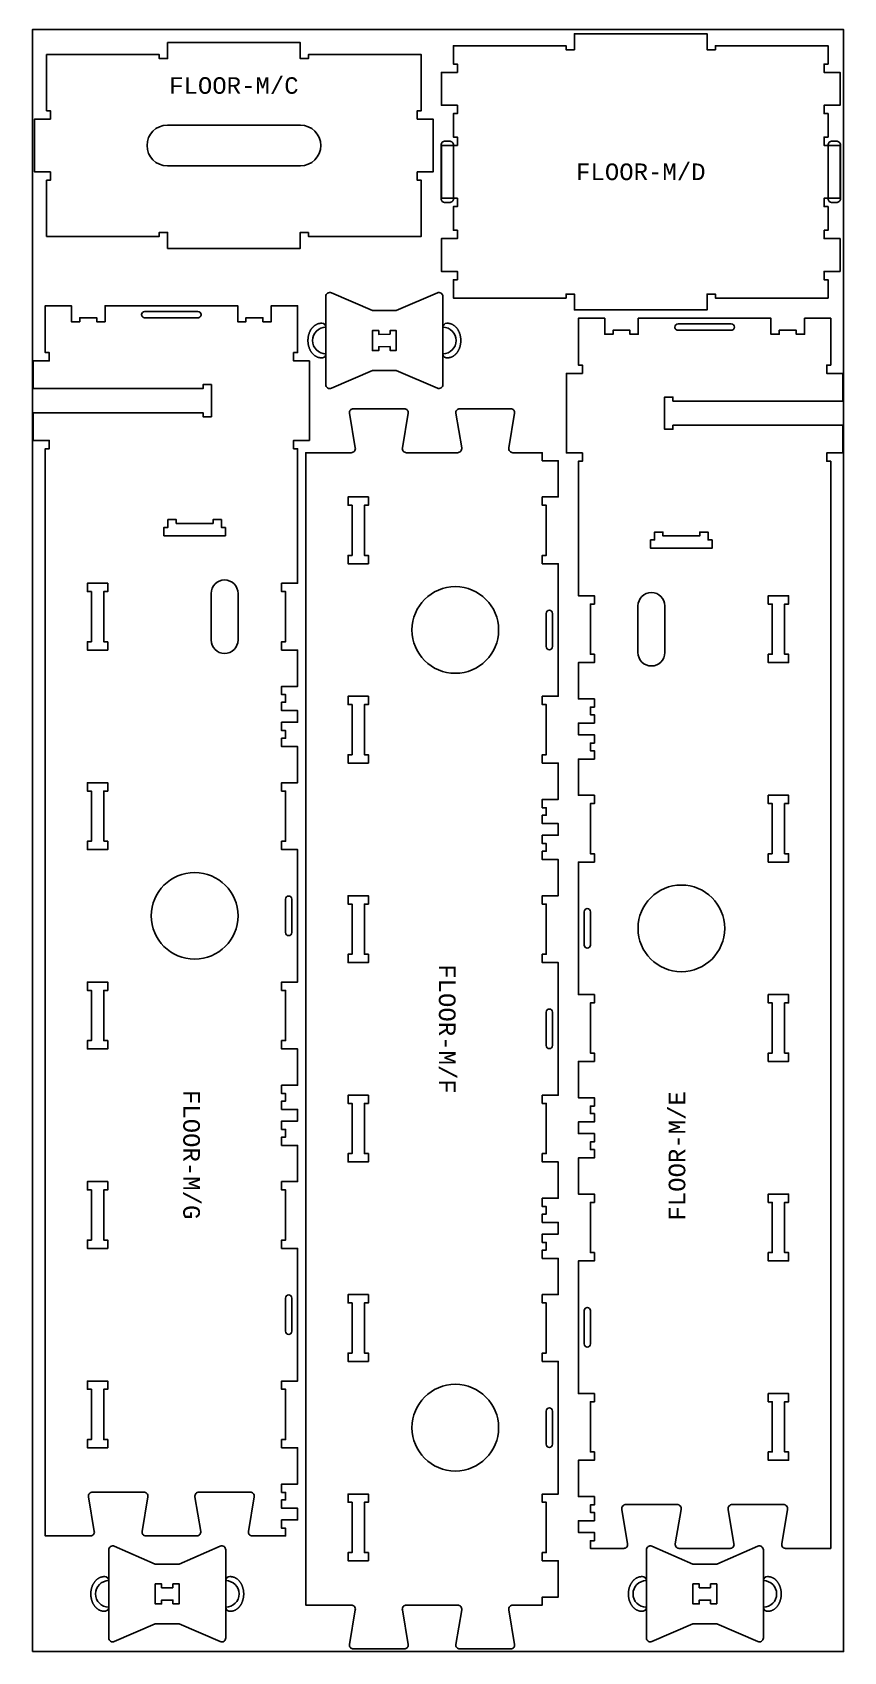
# Model space of a CAD drawing. Extents: x -30 to 12678, y 0 to 23683.
# Drawn here: x 3671 to 4891, y 1291 to 3727 of the extents above; entities that cross this region are included whole.
import ezdxf

# ---------------------------------------------------------------- set-up
doc = ezdxf.new("R2010")
doc.units = 0
for name, color, linetype in [('0_SHEET_SPRUCEPLY_2440X122', 1, 'CONTINUOUS'), ('1_ANYTOOL_1MMDEEP_LABELS_S', 2, 'CONTINUOUS'), ('3_ANYTOOL_CUTTHROUGH_INSID', 4, 'CONTINUOUS'), ('4_ANYTOOL_CUTTHROUGH_OUTSI', 5, 'CONTINUOUS'), ('5_ANYTOOL_HALF_MILL_9MM_IN', 3, 'CONTINUOUS')]:
    doc.layers.add(name, color=color, linetype=linetype)
doc.styles.add('MONOTXT_REGULAR', font='')
doc.styles.get('MONOTXT_REGULAR').set_extended_font_data('Monotxt')

msp = doc.modelspace()

# ---------------------------------------------------------------- linework, layer by layer
at = {"layer": '0_SHEET_SPRUCEPLY_2440X122'}
msp.add_lwpolyline([(3671.3, 1290.9), (4891.3, 1290.9), (4891.3, 3730.9), (3671.3, 3730.9)], close=True, dxfattribs=at)
at = {"layer": '3_ANYTOOL_CUTTHROUGH_INSID'}
for points in [[(3874.3, 3587.3), (4074.3, 3587.3, -1), (4074.3, 3526), (3874.3, 3526, -1)], [(3920.3, 3307, -0.414214), (3925, 3302.3), (3925, 3302.2), (3925, 3302.1), (3925, 3302), (3925, 3301.8), (3925, 3301.7), (3925, 3301.6), (3925, 3301.5), (3924.9, 3301.4), (3924.9, 3301.3), (3924.9, 3301.2), (3924.9, 3301.1), (3924.8, 3301), (3924.8, 3300.9), (3924.8, 3300.7), (3924.7, 3300.6), (3924.7, 3300.5), (3924.6, 3300.4), (3924.6, 3300.3), (3924.5, 3300.2), (3924.5, 3300.1), (3924.4, 3300), (3924.4, 3299.9), (3924.3, 3299.8), (3924.2, 3299.7), (3924.2, 3299.6), (3924.1, 3299.5), (3924, 3299.4), (3924, 3299.3), (3923.9, 3299.2), (3923.8, 3299.1), (3923.7, 3299), (3923.6, 3298.9), (3923.5, 3298.8), (3923.5, 3298.7), (3923.4, 3298.7), (3923.3, 3298.6), (3923.2, 3298.5), (3923.1, 3298.4), (3923, 3298.4), (3922.9, 3298.3), (3922.8, 3298.2), (3922.7, 3298.2), (3922.6, 3298.1), (3922.5, 3298), (3922.3, 3298), (3922.2, 3297.9), (3922.1, 3297.9), (3922, 3297.9), (3921.9, 3297.8), (3921.8, 3297.8), (3921.7, 3297.7), (3921.6, 3297.7), (3921.5, 3297.7), (3921.4, 3297.6), (3921.2, 3297.6), (3921.1, 3297.6), (3921, 3297.6), (3920.9, 3297.6), (3920.8, 3297.5), (3920.7, 3297.5), (3920.6, 3297.5), (3920.5, 3297.5), (3920.4, 3297.5), (3920.3, 3297.5), (3840.3, 3297.5), (3840.2, 3297.5), (3840.1, 3297.5), (3840, 3297.5), (3839.8, 3297.5), (3839.7, 3297.6), (3839.6, 3297.6), (3839.5, 3297.6), (3839.4, 3297.6), (3839.3, 3297.6), (3839.2, 3297.6), (3839.1, 3297.7), (3839, 3297.7), (3838.9, 3297.7), (3838.7, 3297.8), (3838.6, 3297.8), (3838.5, 3297.9), (3838.4, 3297.9), (3838.3, 3297.9), (3838.2, 3298), (3838.1, 3298.1), (3838, 3298.1), (3837.9, 3298.2), (3837.8, 3298.2), (3837.7, 3298.3), (3837.6, 3298.4), (3837.5, 3298.4), (3837.4, 3298.5), (3837.3, 3298.6), (3837.2, 3298.7), (3837.1, 3298.7), (3837, 3298.8), (3836.9, 3298.9), (3836.8, 3299), (3836.7, 3299.1), (3836.7, 3299.2), (3836.6, 3299.3), (3836.5, 3299.4), (3836.4, 3299.5), (3836.4, 3299.6), (3836.3, 3299.7), (3836.2, 3299.8), (3836.2, 3299.9), (3836.1, 3300), (3836.1, 3300.1), (3836, 3300.2), (3836, 3300.3), (3835.9, 3300.4), (3835.9, 3300.5), (3835.8, 3300.6), (3835.8, 3300.7), (3835.7, 3300.9), (3835.7, 3301), (3835.7, 3301.1), (3835.7, 3301.2), (3835.6, 3301.3), (3835.6, 3301.4), (3835.6, 3301.5), (3835.6, 3301.6), (3835.6, 3301.7), (3835.5, 3301.8), (3835.5, 3302), (3835.5, 3302.1), (3835.5, 3302.2), (3835.5, 3302.3, -0.414214), (3840.3, 3307)], [(4642.3, 3288.2, 0.414214), (4637.5, 3283.4), (4637.5, 3283.3), (4637.5, 3283.2), (4637.5, 3283.1), (4637.5, 3283), (4637.6, 3282.9), (4637.6, 3282.8), (4637.6, 3282.7), (4637.6, 3282.5), (4637.6, 3282.4), (4637.6, 3282.3), (4637.7, 3282.2), (4637.7, 3282.1), (4637.7, 3282), (4637.8, 3281.9), (4637.8, 3281.8), (4637.9, 3281.7), (4637.9, 3281.5), (4637.9, 3281.4), (4638, 3281.3), (4638.1, 3281.2), (4638.1, 3281.1), (4638.2, 3281), (4638.2, 3280.9), (4638.3, 3280.8), (4638.4, 3280.7), (4638.4, 3280.6), (4638.5, 3280.5), (4638.6, 3280.4), (4638.7, 3280.3), (4638.7, 3280.2), (4638.8, 3280.1), (4638.9, 3280), (4639, 3280), (4639.1, 3279.9), (4639.2, 3279.8), (4639.3, 3279.7), (4639.4, 3279.6), (4639.5, 3279.6), (4639.6, 3279.5), (4639.7, 3279.4), (4639.8, 3279.4), (4639.9, 3279.3), (4640, 3279.2), (4640.1, 3279.2), (4640.2, 3279.1), (4640.3, 3279.1), (4640.4, 3279), (4640.5, 3279), (4640.6, 3278.9), (4640.7, 3278.9), (4640.9, 3278.9), (4641, 3278.8), (4641.1, 3278.8), (4641.2, 3278.8), (4641.3, 3278.8), (4641.4, 3278.7), (4641.5, 3278.7), (4641.6, 3278.7), (4641.7, 3278.7), (4641.8, 3278.7), (4642, 3278.7), (4642.1, 3278.7), (4642.2, 3278.7), (4642.3, 3278.7), (4722.3, 3278.7), (4722.4, 3278.7), (4722.5, 3278.7), (4722.6, 3278.7), (4722.7, 3278.7), (4722.8, 3278.7), (4722.9, 3278.7), (4723, 3278.7), (4723.1, 3278.7), (4723.2, 3278.8), (4723.4, 3278.8), (4723.5, 3278.8), (4723.6, 3278.8), (4723.7, 3278.9), (4723.8, 3278.9), (4723.9, 3278.9), (4724, 3279), (4724.1, 3279), (4724.2, 3279.1), (4724.3, 3279.1), (4724.5, 3279.2), (4724.6, 3279.2), (4724.7, 3279.3), (4724.8, 3279.4), (4724.9, 3279.4), (4725, 3279.5), (4725.1, 3279.6), (4725.2, 3279.6), (4725.3, 3279.7), (4725.4, 3279.8), (4725.5, 3279.9), (4725.5, 3280), (4725.6, 3280), (4725.7, 3280.1), (4725.8, 3280.2), (4725.9, 3280.3), (4726, 3280.4), (4726, 3280.5), (4726.1, 3280.6), (4726.2, 3280.7), (4726.2, 3280.8), (4726.3, 3280.9), (4726.4, 3281), (4726.4, 3281.1), (4726.5, 3281.2), (4726.5, 3281.3), (4726.6, 3281.4), (4726.6, 3281.5), (4726.7, 3281.7), (4726.7, 3281.8), (4726.8, 3281.9), (4726.8, 3282), (4726.8, 3282.1), (4726.9, 3282.2), (4726.9, 3282.3), (4726.9, 3282.4), (4726.9, 3282.5), (4727, 3282.7), (4727, 3282.8), (4727, 3282.9), (4727, 3283), (4727, 3283.1), (4727, 3283.2), (4727, 3283.3), (4727, 3283.4, 0.414214), (4722.3, 3288.2)], [(3940, 2812.8), (3940, 2882.8, -1), (3980.5, 2882.8), (3980.5, 2812.8, -1)], [(4622.5, 2793.9), (4622.5, 2863.9, 1), (4582, 2863.9), (4582, 2793.9, 1)], [(4453.5, 2802.8), (4453.5, 2852.8, 1), (4444, 2852.8), (4444, 2802.8, 1)], [(4061.5, 2372.8), (4061.5, 2422.8, 1), (4052, 2422.8), (4052, 2372.8, 1)], [(4501, 2353.9), (4501, 2403.9, -1), (4510.5, 2403.9), (4510.5, 2353.9, -1)], [(4453.5, 2202.8), (4453.5, 2252.8, 1), (4444, 2252.8), (4444, 2202.8, 1)], [(4061.5, 1772.8), (4061.5, 1822.8, 1), (4052, 1822.8), (4052, 1772.8, 1)], [(4501, 1753.9), (4501, 1803.9, -1), (4510.5, 1803.9), (4510.5, 1753.9, -1)], [(4453.5, 1602.8), (4453.5, 1652.8, 1), (4444, 1652.8), (4444, 1602.8, 1)]]:
    msp.add_lwpolyline(points, format="xyb", close=True, dxfattribs=at)
for points in [[(4209.2, 3272.6), (4192.1, 3272.5), (4192.1, 3278.3), (4182.6, 3278.3), (4182.6, 3248.2), (4192.1, 3248.2), (4192.1, 3254), (4209.2, 3254.1), (4209.2, 3248.3), (4218.6, 3248.3), (4218.6, 3278.3), (4209.2, 3278.3)], [(4152, 3015.5), (4152, 2940), (4146, 2940), (4146, 2927.5), (4176.5, 2927.5), (4176.5, 2940), (4170.5, 2940), (4170.5, 3015.5), (4176.5, 3015.5), (4176.5, 3028), (4146, 3028), (4146, 3015.5)], [(3961.5, 2982), (3961.5, 2969.5), (3869, 2969.5), (3869, 2982), (3875, 2982), (3875, 2994), (3887.5, 2994), (3887.5, 2988), (3943, 2988), (3943, 2994), (3955.5, 2994), (3955.5, 2982)], [(4601, 2963.2), (4601, 2950.7), (4693.5, 2950.7), (4693.5, 2963.2), (4687.5, 2963.2), (4687.5, 2975.2), (4675, 2975.2), (4675, 2969.2), (4619.5, 2969.2), (4619.5, 2975.2), (4607, 2975.2), (4607, 2963.2)], [(3784.5, 2810), (3784.5, 2797.5), (3754, 2797.5), (3754, 2810), (3760, 2810), (3760, 2885.5), (3754, 2885.5), (3754, 2898), (3784.5, 2898), (3784.5, 2885.5), (3778.5, 2885.5), (3778.5, 2810)], [(4778, 2791.2), (4778, 2778.7), (4808.5, 2778.7), (4808.5, 2791.2), (4802.5, 2791.2), (4802.5, 2866.7), (4808.5, 2866.7), (4808.5, 2879.2), (4778, 2879.2), (4778, 2866.7), (4784, 2866.7), (4784, 2791.2)], [(4176.3, 2728), (4146, 2728), (4146, 2715.5), (4152, 2715.5), (4152, 2640), (4146, 2640), (4146, 2627.5), (4176.5, 2627.5), (4176.5, 2640), (4170.5, 2640), (4170.5, 2715.5), (4176.5, 2715.5), (4176.5, 2728)], [(3778.5, 2510), (3784.5, 2510), (3784.5, 2497.5), (3754, 2497.5), (3754, 2510), (3760, 2510), (3760, 2585.5), (3754, 2585.5), (3754, 2598), (3784.5, 2598), (3784.5, 2585.5), (3778.5, 2585.5)], [(4784, 2491.2), (4778, 2491.2), (4778, 2478.7), (4808.5, 2478.7), (4808.5, 2491.2), (4802.5, 2491.2), (4802.5, 2566.7), (4808.5, 2566.7), (4808.5, 2579.2), (4778, 2579.2), (4778, 2566.7), (4784, 2566.7)], [(4146.3, 2327.5), (4176.5, 2327.5), (4176.5, 2340), (4170.5, 2340), (4170.5, 2415.5), (4176.5, 2415.5), (4176.5, 2428), (4146, 2428), (4146, 2415.5), (4152, 2415.5), (4152, 2340), (4146, 2340), (4146, 2327.5)], [(3754.3, 2298), (3784.5, 2298), (3784.5, 2285.5), (3778.5, 2285.5), (3778.5, 2210), (3784.5, 2210), (3784.5, 2197.5), (3754, 2197.5), (3754, 2210), (3760, 2210), (3760, 2285.5), (3754, 2285.5), (3754, 2298)], [(4808.3, 2279.2), (4778, 2279.2), (4778, 2266.7), (4784, 2266.7), (4784, 2191.2), (4778, 2191.2), (4778, 2178.7), (4808.5, 2178.7), (4808.5, 2191.2), (4802.5, 2191.2), (4802.5, 2266.7), (4808.5, 2266.7), (4808.5, 2279.2)], [(4176.3, 2128), (4146, 2128), (4146, 2115.5), (4152, 2115.5), (4152, 2040), (4146, 2040), (4146, 2027.5), (4176.5, 2027.5), (4176.5, 2040), (4170.5, 2040), (4170.5, 2115.5), (4176.5, 2115.5), (4176.5, 2128)], [(3784.5, 1997.8), (3784.5, 1985.5), (3778.5, 1985.5), (3778.5, 1910), (3784.5, 1910), (3784.5, 1897.5), (3754, 1897.5), (3754, 1910), (3760, 1910), (3760, 1985.5), (3754, 1985.5), (3754, 1998), (3784.5, 1998)], [(4778, 1978.9), (4778, 1966.7), (4784, 1966.7), (4784, 1891.2), (4778, 1891.2), (4778, 1878.7), (4808.5, 1878.7), (4808.5, 1891.2), (4802.5, 1891.2), (4802.5, 1966.7), (4808.5, 1966.7), (4808.5, 1979.2), (4778, 1979.2)], [(4176.5, 1727.8), (4176.5, 1740), (4170.5, 1740), (4170.5, 1815.5), (4176.5, 1815.5), (4176.5, 1828), (4146, 1828), (4146, 1815.5), (4152, 1815.5), (4152, 1740), (4146, 1740), (4146, 1727.5), (4176.5, 1727.5)], [(3784.5, 1610), (3784.5, 1597.5), (3754, 1597.5), (3754, 1610), (3760, 1610), (3760, 1685.5), (3754, 1685.5), (3754, 1698), (3784.5, 1698), (3784.5, 1685.5), (3778.5, 1685.5), (3778.5, 1610)], [(4778, 1591.2), (4778, 1578.7), (4808.5, 1578.7), (4808.5, 1591.2), (4802.5, 1591.2), (4802.5, 1666.7), (4808.5, 1666.7), (4808.5, 1679.2), (4778, 1679.2), (4778, 1666.7), (4784, 1666.7), (4784, 1591.2)], [(4176.5, 1427.8), (4176.5, 1440), (4170.5, 1440), (4170.5, 1515.5), (4176.5, 1515.5), (4176.5, 1528), (4146, 1528), (4146, 1515.5), (4152, 1515.5), (4152, 1440), (4146, 1440), (4146, 1427.5), (4176.5, 1427.5)], [(3882.7, 1387), (3865.6, 1387), (3865.6, 1392.7), (3856.1, 1392.7), (3856.1, 1362.7), (3865.6, 1362.7), (3865.6, 1368.5), (3882.7, 1368.5), (3882.7, 1362.8), (3892.1, 1362.8), (3892.1, 1392.8), (3882.7, 1392.8)], [(4691.1, 1387), (4674.1, 1387), (4674.1, 1392.7), (4664.6, 1392.7), (4664.6, 1362.7), (4674.1, 1362.7), (4674.1, 1368.5), (4691.1, 1368.5), (4691.1, 1362.8), (4700.6, 1362.8), (4700.6, 1392.8), (4691.1, 1392.8)]]:
    msp.add_lwpolyline(points, close=True, dxfattribs=at)
for centre in [(4307.3, 2827.8), (4647.3, 2378.9), (4307.3, 1627.8)]:
    msp.add_circle(centre, 65.2, dxfattribs=at)
at = {"layer": '3_ANYTOOL_CUTTHROUGH_INSID', "extrusion": (0, 0, -1)}
msp.add_circle((-3915.3, 2397.8), 65.2, dxfattribs=at)
at = {"layer": '4_ANYTOOL_CUTTHROUGH_OUTSI'}
for points in [[(4086.5, 3425.9), (4086.5, 3419.9), (4256, 3419.9), (4256, 3504.4), (4250, 3504.4), (4250, 3516.9), (4274, 3516.9), (4274, 3596.4), (4250, 3596.4), (4250, 3608.9), (4256, 3608.9), (4256, 3693.4), (4086.5, 3693.4), (4086.5, 3687.4), (4074, 3687.4), (4074, 3711.4), (3874.5, 3711.4), (3874.5, 3687.4), (3862, 3687.4), (3862, 3693.4), (3692.5, 3693.4), (3692.5, 3608.9), (3698.5, 3608.9), (3698.5, 3596.4), (3674.5, 3596.4), (3674.5, 3516.9), (3698.5, 3516.9), (3698.5, 3504.4), (3692.5, 3504.4), (3692.5, 3419.9), (3862, 3419.9), (3862, 3425.9), (3874.5, 3425.9), (3874.5, 3401.9), (4074, 3401.9), (4074, 3425.9)], [(4862, 3429.2), (4868, 3429.2), (4868, 3464.7), (4862, 3464.7), (4862, 3477.2), (4886, 3477.2), (4886, 3556.7), (4862, 3556.7), (4862, 3569.2), (4868, 3569.2), (4868, 3604.7), (4862, 3604.7), (4862, 3617.2), (4886, 3617.2), (4886, 3666.7), (4862, 3666.7), (4862, 3679.2), (4868, 3679.2), (4868, 3706.7), (4698.5, 3706.7), (4698.5, 3700.7), (4686, 3700.7), (4686, 3724.7), (4486.5, 3724.7), (4486.5, 3700.7), (4474, 3700.7), (4474, 3706.7), (4304.5, 3706.7), (4304.5, 3679.2), (4310.5, 3679.2), (4310.5, 3666.7), (4286.5, 3666.7), (4286.5, 3617.2), (4310.5, 3617.2), (4310.5, 3604.7), (4304.5, 3604.7), (4304.5, 3569.2), (4310.5, 3569.2), (4310.5, 3556.7), (4286.5, 3556.7), (4286.5, 3477.2), (4310.5, 3477.2), (4310.5, 3464.7), (4304.5, 3464.7), (4304.5, 3429.2), (4310.5, 3429.2), (4310.5, 3416.7), (4286.5, 3416.7), (4286.5, 3367.2), (4310.5, 3367.2), (4310.5, 3354.7), (4304.5, 3354.7), (4304.5, 3327.2), (4474, 3327.2), (4474, 3333.2), (4486.5, 3333.2), (4486.5, 3309.2), (4686, 3309.2), (4686, 3333.2), (4698.5, 3333.2), (4698.5, 3327.2), (4868, 3327.2), (4868, 3354.7), (4862, 3354.7), (4862, 3367.2), (4886, 3367.2), (4886, 3416.7), (4862, 3416.7)]]:
    msp.add_lwpolyline(points, close=True, dxfattribs=at)
for points in [[(4001.9, 1465, -0.463455), (3996.2, 1471.7), (4004.9, 1523.7, 0.463455), (3998.7, 1531), (3921.9, 1531, 0.463455), (3915.7, 1523.7), (3924.4, 1471.7, -0.463455), (3918.7, 1465), (3841.9, 1465, -0.463455), (3836.2, 1471.7), (3844.9, 1523.7, 0.463455), (3838.7, 1531), (3761.9, 1531, 0.463455), (3755.7, 1523.7), (3764.4, 1471.7, -0.463455), (3758.7, 1465), (3690.5, 1465), (3690.5, 3100.5), (3696.5, 3100.5), (3696.5, 3113), (3672.5, 3113), (3672.5, 3154.5), (3928, 3154.5), (3928, 3148.5), (3940.5, 3148.5), (3940.5, 3197), (3928, 3197), (3928, 3191), (3672.5, 3191), (3672.5, 3232.5), (3696.5, 3232.5), (3696.5, 3245), (3690.5, 3245), (3690.5, 3315.5), (3730, 3315.5), (3730, 3291.5), (3742.5, 3291.5), (3742.5, 3297.5), (3768, 3297.5), (3768, 3291.5), (3780.5, 3291.5), (3780.5, 3315.5), (3980, 3315.5), (3980, 3291.5), (3992.5, 3291.5), (3992.5, 3297.5), (4018, 3297.5), (4018, 3291.5), (4030.5, 3291.5), (4030.5, 3315.5), (4070, 3315.5), (4070, 3245), (4064, 3245), (4064, 3232.5), (4088, 3232.5), (4088, 3113), (4064, 3113), (4064, 3100.5), (4070, 3100.5), (4070, 2898), (4046, 2898), (4046, 2885.5), (4052, 2885.5), (4052, 2810), (4046, 2810), (4046, 2797.5), (4070, 2797.5), (4070, 2743), (4046, 2743), (4046, 2730.5), (4052, 2730.5), (4052, 2719), (4046, 2719), (4046, 2706.5), (4070, 2706.5), (4070, 2689), (4046, 2689), (4046, 2676.5), (4052, 2676.5), (4052, 2665), (4046, 2665), (4046, 2652.5), (4070, 2652.5), (4070, 2598), (4046, 2598), (4046, 2585.5), (4052, 2585.5), (4052, 2510), (4046, 2510), (4046, 2497.5), (4070, 2497.5), (4070, 2298), (4046, 2298), (4046, 2285.5), (4052, 2285.5), (4052, 2210), (4046, 2210), (4046, 2197.5), (4070, 2197.5), (4070, 2143), (4046, 2143), (4046, 2130.5), (4052, 2130.5), (4052, 2119), (4046, 2119), (4046, 2106.5), (4070, 2106.5), (4070, 2089), (4046, 2089), (4046, 2076.5), (4052, 2076.5), (4052, 2065), (4046, 2065), (4046, 2052.5), (4070, 2052.5), (4070, 1998), (4046, 1998), (4046, 1985.5), (4052, 1985.5), (4052, 1910), (4046, 1910), (4046, 1897.5), (4070, 1897.5), (4070, 1698), (4046, 1698), (4046, 1685.5), (4052, 1685.5), (4052, 1610), (4046, 1610), (4046, 1597.5), (4070, 1597.5), (4070, 1543), (4046, 1543), (4046, 1530.5), (4052, 1530.5), (4052, 1519), (4046, 1519), (4046, 1506.5), (4070, 1506.5), (4070, 1489), (4046, 1489), (4046, 1476.5), (4052, 1476.5), (4052, 1465), (4001.9, 1465)], [(4288.6, 3197, -0.539734), (4280.3, 3191.5), (4218.6, 3218.2), (4182.6, 3218.2), (4121, 3191.5, -0.539734), (4112.6, 3197), (4112.6, 3243.2, -1), (4112.6, 3283.2), (4112.6, 3329.4, -0.539734), (4121, 3334.9), (4182.6, 3308.2), (4218.6, 3308.2), (4280.3, 3334.9, -0.539734), (4288.6, 3329.4), (4288.6, 3283.2, -1), (4288.6, 3243.2)], [(4560.7, 1446.2, 0.463455), (4566.4, 1452.9), (4557.7, 1504.9, -0.463455), (4563.9, 1512.2), (4640.7, 1512.2, -0.463455), (4646.9, 1504.9), (4638.2, 1452.9, 0.463455), (4643.9, 1446.2), (4720.7, 1446.2, 0.463455), (4726.4, 1452.9), (4717.7, 1504.9, -0.463455), (4723.9, 1512.2), (4800.7, 1512.2, -0.463455), (4806.9, 1504.9), (4798.2, 1452.9, 0.463455), (4803.9, 1446.2), (4872, 1446.2), (4872, 3081.7), (4866, 3081.7), (4866, 3094.2), (4890, 3094.2), (4890, 3135.7), (4634.5, 3135.7), (4634.5, 3129.7), (4622, 3129.7), (4622, 3178.2), (4634.5, 3178.2), (4634.5, 3172.2), (4890, 3172.2), (4890, 3213.7), (4866, 3213.7), (4866, 3226.2), (4872, 3226.2), (4872, 3296.7), (4832.5, 3296.7), (4832.5, 3272.7), (4820, 3272.7), (4820, 3278.7), (4794.5, 3278.7), (4794.5, 3272.7), (4782, 3272.7), (4782, 3296.7), (4582.5, 3296.7), (4582.5, 3272.7), (4570, 3272.7), (4570, 3278.7), (4544.5, 3278.7), (4544.5, 3272.7), (4532, 3272.7), (4532, 3296.7), (4492.5, 3296.7), (4492.5, 3226.2), (4498.5, 3226.2), (4498.5, 3213.7), (4474.5, 3213.7), (4474.5, 3094.2), (4498.5, 3094.2), (4498.5, 3081.7), (4492.5, 3081.7), (4492.5, 2879.2), (4516.5, 2879.2), (4516.5, 2866.7), (4510.5, 2866.7), (4510.5, 2791.2), (4516.5, 2791.2), (4516.5, 2778.7), (4492.5, 2778.7), (4492.5, 2724.2), (4516.5, 2724.2), (4516.5, 2711.7), (4510.5, 2711.7), (4510.5, 2700.2), (4516.5, 2700.2), (4516.5, 2687.7), (4492.5, 2687.7), (4492.5, 2670.2), (4516.5, 2670.2), (4516.5, 2657.7), (4510.5, 2657.7), (4510.5, 2646.2), (4516.5, 2646.2), (4516.5, 2633.7), (4492.5, 2633.7), (4492.5, 2579.2), (4516.5, 2579.2), (4516.5, 2566.7), (4510.5, 2566.7), (4510.5, 2491.2), (4516.5, 2491.2), (4516.5, 2478.7), (4492.5, 2478.7), (4492.5, 2279.2), (4516.5, 2279.2), (4516.5, 2266.7), (4510.5, 2266.7), (4510.5, 2191.2), (4516.5, 2191.2), (4516.5, 2178.7), (4492.5, 2178.7), (4492.5, 2124.2), (4516.5, 2124.2), (4516.5, 2111.7), (4510.5, 2111.7), (4510.5, 2100.2), (4516.5, 2100.2), (4516.5, 2087.7), (4492.5, 2087.7), (4492.5, 2070.2), (4516.5, 2070.2), (4516.5, 2057.7), (4510.5, 2057.7), (4510.5, 2046.2), (4516.5, 2046.2), (4516.5, 2033.7), (4492.5, 2033.7), (4492.5, 1979.2), (4516.5, 1979.2), (4516.5, 1966.7), (4510.5, 1966.7), (4510.5, 1891.2), (4516.5, 1891.2), (4516.5, 1878.7), (4492.5, 1878.7), (4492.5, 1679.2), (4516.5, 1679.2), (4516.5, 1666.7), (4510.5, 1666.7), (4510.5, 1591.2), (4516.5, 1591.2), (4516.5, 1578.7), (4492.5, 1578.7), (4492.5, 1524.2), (4516.5, 1524.2), (4516.5, 1511.7), (4510.5, 1511.7), (4510.5, 1500.2), (4516.5, 1500.2), (4516.5, 1487.7), (4492.5, 1487.7), (4492.5, 1470.2), (4516.5, 1470.2), (4516.5, 1457.7), (4510.5, 1457.7), (4510.5, 1446.2), (4560.7, 1446.2)], [(4150.7, 3094.5, 0.463455), (4156.9, 3101.8), (4148.2, 3153.8, -0.463455), (4153.9, 3160.5), (4230.7, 3160.5, -0.463455), (4236.4, 3153.8), (4227.7, 3101.8, 0.463455), (4233.9, 3094.5), (4310.7, 3094.5, 0.463455), (4316.9, 3101.8), (4308.2, 3153.8, -0.463455), (4313.9, 3160.5), (4390.7, 3160.5, -0.463455), (4396.4, 3153.8), (4387.7, 3101.8, 0.463455), (4393.9, 3094.5), (4438, 3094.5), (4438, 3082.5), (4462, 3082.5), (4462, 3028), (4438, 3028), (4438, 3015.5), (4444, 3015.5), (4444, 2940), (4438, 2940), (4438, 2927.5), (4462, 2927.5), (4462, 2728), (4438, 2728), (4438, 2715.5), (4444, 2715.5), (4444, 2640), (4438, 2640), (4438, 2627.5), (4462, 2627.5), (4462, 2573), (4438, 2573), (4438, 2560.5), (4444, 2560.5), (4444, 2549), (4438, 2549), (4438, 2536.5), (4462, 2536.5), (4462, 2519), (4438, 2519), (4438, 2506.5), (4444, 2506.5), (4444, 2495), (4438, 2495), (4438, 2482.5), (4462, 2482.5), (4462, 2428), (4438, 2428), (4438, 2415.5), (4444, 2415.5), (4444, 2340), (4438, 2340), (4438, 2327.5), (4462, 2327.5), (4462, 2128), (4438, 2128), (4438, 2115.5), (4444, 2115.5), (4444, 2040), (4438, 2040), (4438, 2027.5), (4462, 2027.5), (4462, 1973), (4438, 1973), (4438, 1960.5), (4444, 1960.5), (4444, 1949), (4438, 1949), (4438, 1936.5), (4462, 1936.5), (4462, 1919), (4438, 1919), (4438, 1906.5), (4444, 1906.5), (4444, 1895), (4438, 1895), (4438, 1882.5), (4462, 1882.5), (4462, 1828), (4438, 1828), (4438, 1815.5), (4444, 1815.5), (4444, 1740), (4438, 1740), (4438, 1727.5), (4462, 1727.5), (4462, 1528), (4438, 1528), (4438, 1515.5), (4444, 1515.5), (4444, 1440), (4438, 1440), (4438, 1427.5), (4462, 1427.5), (4462, 1373), (4438, 1373), (4438, 1361), (4393.9, 1361), (4393.9, 1361, 0.463455), (4387.7, 1353.7), (4396.4, 1301.7, -0.463455), (4390.7, 1295), (4313.9, 1295, -0.463455), (4308.2, 1301.7), (4316.9, 1353.7, 0.463455), (4310.7, 1361), (4233.9, 1361, 0.463455), (4227.7, 1353.7), (4236.4, 1301.7, -0.463455), (4230.7, 1295), (4153.9, 1295, -0.463455), (4148.2, 1301.7), (4156.9, 1353.7, 0.463455), (4150.7, 1361), (4082.5, 1361), (4082.5, 3094.5), (4150.7, 3094.5)], [(3962.1, 1311.5, -0.539734), (3953.8, 1306), (3892.1, 1332.7), (3856.1, 1332.7), (3794.5, 1306, -0.539734), (3786.1, 1311.5), (3786.1, 1357.7, -1), (3786.1, 1397.7), (3786.1, 1443.9, -0.539734), (3794.5, 1449.4), (3856.1, 1422.7), (3892.1, 1422.7), (3953.8, 1449.4, -0.539734), (3962.1, 1443.9), (3962.1, 1397.7, -1), (3962.1, 1357.7)], [(4770.6, 1311.5, -0.539734), (4762.2, 1306), (4700.6, 1332.7), (4664.6, 1332.7), (4603, 1306, -0.539734), (4594.6, 1311.5), (4594.6, 1357.7, -1), (4594.6, 1397.7), (4594.6, 1443.9, -0.539734), (4603, 1449.4), (4664.6, 1422.7), (4700.6, 1422.7), (4762.2, 1449.4, -0.539734), (4770.6, 1443.9), (4770.6, 1397.7, -1), (4770.6, 1357.7)]]:
    msp.add_lwpolyline(points, format="xyb", close=True, dxfattribs=at)
for points in [[(4288.6, 3243.2), (4288.6, 3312.3)], [(3962.1, 1357.7), (3962.1, 1426.8)], [(4770.6, 1357.7), (4770.6, 1426.8)]]:
    msp.add_lwpolyline(points, dxfattribs=at)
at = {"layer": '5_ANYTOOL_HALF_MILL_9MM_IN'}
for points in [[(4304.5, 3476.7, -0.414214), (4298.5, 3470.7), (4292, 3470.7, -0.414214), (4286, 3476.7), (4286, 3557.2, -0.414214), (4292, 3563.2), (4298.5, 3563.2, -0.414214), (4304.5, 3557.2)], [(4868, 3476.7, 0.414214), (4874, 3470.7), (4880.5, 3470.7, 0.414214), (4886.5, 3476.7), (4886.5, 3557.2, 0.414214), (4880.5, 3563.2), (4874, 3563.2, 0.414214), (4868, 3557.2)], [(4105.6, 3237.2), (4105.2, 3237.2), (4104.8, 3237.3), (4104.3, 3237.3), (4103.9, 3237.3), (4103.4, 3237.4), (4102.9, 3237.5), (4102.5, 3237.6), (4102, 3237.7), (4101.6, 3237.8), (4101.1, 3237.9), (4100.6, 3238.1), (4100.2, 3238.2), (4099.7, 3238.4), (4099.2, 3238.6), (4098.8, 3238.8), (4098.3, 3239.1), (4097.8, 3239.3), (4097.4, 3239.6), (4096.9, 3239.8), (4096.5, 3240.1), (4096, 3240.4), (4095.6, 3240.8), (4095.2, 3241.1), (4094.7, 3241.5), (4094.3, 3241.8), (4093.9, 3242.2), (4093.5, 3242.6), (4093.1, 3243), (4092.7, 3243.5), (4092.3, 3243.9), (4091.9, 3244.4), (4091.5, 3244.8), (4091.2, 3245.3), (4090.8, 3245.8), (4090.5, 3246.3), (4090.1, 3246.8), (4089.8, 3247.4), (4089.5, 3247.9), (4089.2, 3248.4), (4088.9, 3249), (4088.7, 3249.6), (4088.4, 3250.1), (4088.1, 3250.7), (4087.9, 3251.3), (4087.7, 3251.9), (4087.5, 3252.5), (4087.3, 3253.1), (4087.1, 3253.7), (4086.9, 3254.3), (4086.7, 3254.9), (4086.6, 3255.5), (4086.4, 3256.1), (4086.3, 3256.7), (4086.2, 3257.3), (4086.1, 3257.9), (4086, 3258.5), (4085.9, 3259.1), (4085.9, 3259.7), (4085.8, 3260.3), (4085.8, 3260.9), (4085.7, 3261.5), (4085.7, 3262.1), (4085.7, 3263.2), (4085.7, 3264.4), (4085.7, 3265), (4085.8, 3265.6), (4085.8, 3266.2), (4085.9, 3266.8), (4085.9, 3267.4), (4086, 3268), (4086.1, 3268.6), (4086.2, 3269.2), (4086.3, 3269.8), (4086.4, 3270.4), (4086.6, 3271), (4086.7, 3271.6), (4086.9, 3272.2), (4087.1, 3272.8), (4087.3, 3273.4), (4087.5, 3274), (4087.7, 3274.6), (4087.9, 3275.2), (4088.2, 3275.8), (4088.4, 3276.3), (4088.7, 3276.9), (4088.9, 3277.5), (4089.2, 3278), (4089.5, 3278.6), (4089.8, 3279.1), (4090.2, 3279.6), (4090.5, 3280.1), (4090.8, 3280.6), (4091.2, 3281.1), (4091.5, 3281.6), (4091.9, 3282.1), (4092.3, 3282.5), (4092.7, 3283), (4093.1, 3283.4), (4093.5, 3283.8), (4093.9, 3284.2), (4094.3, 3284.6), (4094.7, 3285), (4095.2, 3285.3), (4095.6, 3285.7), (4096.1, 3286), (4096.5, 3286.3), (4097, 3286.6), (4097.4, 3286.9), (4097.9, 3287.2), (4098.3, 3287.4), (4098.8, 3287.6), (4099.3, 3287.8), (4099.7, 3288), (4100.2, 3288.2), (4100.7, 3288.4), (4101.1, 3288.5), (4101.6, 3288.7), (4102.1, 3288.8), (4102.5, 3288.9), (4103, 3289), (4103.4, 3289.1), (4103.9, 3289.1), (4104.4, 3289.2), (4104.8, 3289.2), (4105.3, 3289.2), (4105.7, 3289.2), (4106.6, 3289.2, -0.413668), (4112.6, 3283.2), (4112.6, 3243.2, -0.41476), (4106.6, 3237.2)], [(4295.6, 3237.2), (4296.1, 3237.2), (4296.5, 3237.3), (4297, 3237.3), (4297.4, 3237.3), (4297.9, 3237.4), (4298.3, 3237.5), (4298.8, 3237.6), (4299.3, 3237.7), (4299.7, 3237.8), (4300.2, 3237.9), (4300.7, 3238.1), (4301.1, 3238.2), (4301.6, 3238.4), (4302.1, 3238.6), (4302.5, 3238.8), (4303, 3239.1), (4303.4, 3239.3), (4303.9, 3239.6), (4304.4, 3239.8), (4304.8, 3240.1), (4305.2, 3240.4), (4305.7, 3240.8), (4306.1, 3241.1), (4306.6, 3241.5), (4307, 3241.8), (4307.4, 3242.2), (4307.8, 3242.6), (4308.2, 3243), (4308.6, 3243.5), (4309, 3243.9), (4309.4, 3244.4), (4309.8, 3244.8), (4310.1, 3245.3), (4310.5, 3245.8), (4310.8, 3246.3), (4311.1, 3246.8), (4311.5, 3247.4), (4311.8, 3247.9), (4312.1, 3248.4), (4312.3, 3249), (4312.6, 3249.6), (4312.9, 3250.1), (4313.1, 3250.7), (4313.4, 3251.3), (4313.6, 3251.9), (4313.8, 3252.5), (4314, 3253.1), (4314.2, 3253.7), (4314.4, 3254.3), (4314.5, 3254.9), (4314.7, 3255.5), (4314.8, 3256.1), (4315, 3256.7), (4315.1, 3257.3), (4315.2, 3257.9), (4315.3, 3258.5), (4315.3, 3259.1), (4315.4, 3259.7), (4315.5, 3260.3), (4315.5, 3260.9), (4315.6, 3261.5), (4315.6, 3262.1), (4315.6, 3263.2), (4315.6, 3264.4), (4315.6, 3265), (4315.5, 3265.6), (4315.5, 3266.2), (4315.4, 3266.8), (4315.3, 3267.4), (4315.3, 3268), (4315.2, 3268.6), (4315.1, 3269.2), (4315, 3269.8), (4314.8, 3270.4), (4314.7, 3271), (4314.5, 3271.6), (4314.4, 3272.2), (4314.2, 3272.8), (4314, 3273.4), (4313.8, 3274), (4313.6, 3274.6), (4313.4, 3275.2), (4313.1, 3275.8), (4312.9, 3276.3), (4312.6, 3276.9), (4312.3, 3277.5), (4312.1, 3278), (4311.8, 3278.6), (4311.4, 3279.1), (4311.1, 3279.6), (4310.8, 3280.1), (4310.4, 3280.6), (4310.1, 3281.1), (4309.7, 3281.6), (4309.4, 3282.1), (4309, 3282.5), (4308.6, 3283), (4308.2, 3283.4), (4307.8, 3283.8), (4307.4, 3284.2), (4307, 3284.6), (4306.5, 3285), (4306.1, 3285.3), (4305.7, 3285.7), (4305.2, 3286), (4304.8, 3286.3), (4304.3, 3286.6), (4303.9, 3286.9), (4303.4, 3287.2), (4302.9, 3287.4), (4302.5, 3287.6), (4302, 3287.8), (4301.6, 3288), (4301.1, 3288.2), (4300.6, 3288.4), (4300.2, 3288.5), (4299.7, 3288.7), (4299.2, 3288.8), (4298.8, 3288.9), (4298.3, 3289), (4297.8, 3289.1), (4297.4, 3289.1), (4296.9, 3289.2), (4296.5, 3289.2), (4296, 3289.2), (4295.6, 3289.2), (4294.6, 3289.2, 0.413668), (4288.6, 3283.2), (4288.6, 3243.2, 0.41476), (4294.6, 3237.2)], [(3779.2, 1351.7), (3778.7, 1351.7), (3778.3, 1351.7), (3777.8, 1351.8), (3777.4, 1351.8), (3776.9, 1351.9), (3776.4, 1351.9), (3776, 1352), (3775.5, 1352.1), (3775.1, 1352.3), (3774.6, 1352.4), (3774.1, 1352.5), (3773.7, 1352.7), (3773.2, 1352.9), (3772.7, 1353.1), (3772.3, 1353.3), (3771.8, 1353.5), (3771.3, 1353.8), (3770.9, 1354), (3770.4, 1354.3), (3770, 1354.6), (3769.5, 1354.9), (3769.1, 1355.2), (3768.7, 1355.6), (3768.2, 1355.9), (3767.8, 1356.3), (3767.4, 1356.7), (3767, 1357.1), (3766.6, 1357.5), (3766.2, 1357.9), (3765.8, 1358.4), (3765.4, 1358.8), (3765, 1359.3), (3764.7, 1359.8), (3764.3, 1360.3), (3764, 1360.8), (3763.7, 1361.3), (3763.3, 1361.8), (3763, 1362.4), (3762.7, 1362.9), (3762.4, 1363.5), (3762.2, 1364), (3761.9, 1364.6), (3761.7, 1365.2), (3761.4, 1365.8), (3761.2, 1366.3), (3761, 1366.9), (3760.8, 1367.5), (3760.6, 1368.1), (3760.4, 1368.7), (3760.2, 1369.3), (3760.1, 1369.9), (3760, 1370.5), (3759.8, 1371.2), (3759.7, 1371.8), (3759.6, 1372.4), (3759.5, 1373), (3759.4, 1373.6), (3759.4, 1374.2), (3759.3, 1374.8), (3759.3, 1375.4), (3759.2, 1376), (3759.2, 1376.5), (3759.2, 1377.7), (3759.2, 1378.9), (3759.2, 1379.4), (3759.3, 1380), (3759.3, 1380.6), (3759.4, 1381.2), (3759.4, 1381.8), (3759.5, 1382.4), (3759.6, 1383), (3759.7, 1383.6), (3759.8, 1384.2), (3760, 1384.9), (3760.1, 1385.5), (3760.2, 1386.1), (3760.4, 1386.7), (3760.6, 1387.3), (3760.8, 1387.9), (3761, 1388.5), (3761.2, 1389.1), (3761.4, 1389.6), (3761.7, 1390.2), (3761.9, 1390.8), (3762.2, 1391.4), (3762.4, 1391.9), (3762.7, 1392.5), (3763, 1393), (3763.3, 1393.6), (3763.7, 1394.1), (3764, 1394.6), (3764.3, 1395.1), (3764.7, 1395.6), (3765, 1396.1), (3765.4, 1396.6), (3765.8, 1397), (3766.2, 1397.5), (3766.6, 1397.9), (3767, 1398.3), (3767.4, 1398.7), (3767.8, 1399.1), (3768.3, 1399.5), (3768.7, 1399.8), (3769.1, 1400.2), (3769.6, 1400.5), (3770, 1400.8), (3770.5, 1401.1), (3770.9, 1401.4), (3771.4, 1401.6), (3771.8, 1401.9), (3772.3, 1402.1), (3772.8, 1402.3), (3773.2, 1402.5), (3773.7, 1402.7), (3774.2, 1402.9), (3774.6, 1403), (3775.1, 1403.1), (3775.6, 1403.3), (3776, 1403.4), (3776.5, 1403.5), (3777, 1403.5), (3777.4, 1403.6), (3777.9, 1403.6), (3778.3, 1403.7), (3778.8, 1403.7), (3779.2, 1403.7), (3780.1, 1403.7, -0.413668), (3786.1, 1397.7), (3786.1, 1357.7, -0.41476), (3780.1, 1351.7)], [(3969.1, 1351.7), (3969.6, 1351.7), (3970, 1351.7), (3970.5, 1351.8), (3970.9, 1351.8), (3971.4, 1351.9), (3971.8, 1351.9), (3972.3, 1352), (3972.8, 1352.1), (3973.2, 1352.3), (3973.7, 1352.4), (3974.2, 1352.5), (3974.6, 1352.7), (3975.1, 1352.9), (3975.6, 1353.1), (3976, 1353.3), (3976.5, 1353.5), (3976.9, 1353.8), (3977.4, 1354), (3977.9, 1354.3), (3978.3, 1354.6), (3978.8, 1354.9), (3979.2, 1355.2), (3979.6, 1355.6), (3980.1, 1355.9), (3980.5, 1356.3), (3980.9, 1356.7), (3981.3, 1357.1), (3981.7, 1357.5), (3982.1, 1357.9), (3982.5, 1358.4), (3982.9, 1358.8), (3983.3, 1359.3), (3983.6, 1359.8), (3984, 1360.3), (3984.3, 1360.8), (3984.6, 1361.3), (3985, 1361.8), (3985.3, 1362.4), (3985.6, 1362.9), (3985.9, 1363.5), (3986.1, 1364), (3986.4, 1364.6), (3986.6, 1365.2), (3986.9, 1365.8), (3987.1, 1366.3), (3987.3, 1366.9), (3987.5, 1367.5), (3987.7, 1368.1), (3987.9, 1368.7), (3988, 1369.3), (3988.2, 1369.9), (3988.3, 1370.5), (3988.5, 1371.2), (3988.6, 1371.8), (3988.7, 1372.4), (3988.8, 1373), (3988.9, 1373.6), (3988.9, 1374.2), (3989, 1374.8), (3989, 1375.4), (3989.1, 1376), (3989.1, 1376.5), (3989.1, 1377.7), (3989.1, 1378.9), (3989.1, 1379.4), (3989, 1380), (3989, 1380.6), (3988.9, 1381.2), (3988.9, 1381.8), (3988.8, 1382.4), (3988.7, 1383), (3988.6, 1383.6), (3988.5, 1384.2), (3988.3, 1384.9), (3988.2, 1385.5), (3988, 1386.1), (3987.9, 1386.7), (3987.7, 1387.3), (3987.5, 1387.9), (3987.3, 1388.5), (3987.1, 1389.1), (3986.9, 1389.6), (3986.6, 1390.2), (3986.4, 1390.8), (3986.1, 1391.4), (3985.8, 1391.9), (3985.6, 1392.5), (3985.3, 1393), (3985, 1393.6), (3984.6, 1394.1), (3984.3, 1394.6), (3984, 1395.1), (3983.6, 1395.6), (3983.2, 1396.1), (3982.9, 1396.6), (3982.5, 1397), (3982.1, 1397.5), (3981.7, 1397.9), (3981.3, 1398.3), (3980.9, 1398.7), (3980.5, 1399.1), (3980, 1399.5), (3979.6, 1399.8), (3979.2, 1400.2), (3978.7, 1400.5), (3978.3, 1400.8), (3977.8, 1401.1), (3977.4, 1401.4), (3976.9, 1401.6), (3976.5, 1401.9), (3976, 1402.1), (3975.5, 1402.3), (3975.1, 1402.5), (3974.6, 1402.7), (3974.1, 1402.9), (3973.7, 1403), (3973.2, 1403.1), (3972.7, 1403.3), (3972.3, 1403.4), (3971.8, 1403.5), (3971.3, 1403.5), (3970.9, 1403.6), (3970.4, 1403.6), (3970, 1403.7), (3969.5, 1403.7), (3969.1, 1403.7), (3968.1, 1403.7, 0.413668), (3962.1, 1397.7), (3962.1, 1357.7, 0.41476), (3968.1, 1351.7)], [(4587.6, 1351.7), (4587.2, 1351.7), (4586.7, 1351.7), (4586.3, 1351.8), (4585.8, 1351.8), (4585.3, 1351.9), (4584.9, 1351.9), (4584.4, 1352), (4584, 1352.1), (4583.5, 1352.3), (4583, 1352.4), (4582.6, 1352.5), (4582.1, 1352.7), (4581.6, 1352.9), (4581.2, 1353.1), (4580.7, 1353.3), (4580.2, 1353.5), (4579.8, 1353.8), (4579.3, 1354), (4578.9, 1354.3), (4578.4, 1354.6), (4578, 1354.9), (4577.5, 1355.2), (4577.1, 1355.6), (4576.7, 1355.9), (4576.2, 1356.3), (4575.8, 1356.7), (4575.4, 1357.1), (4575, 1357.5), (4574.6, 1357.9), (4574.2, 1358.4), (4573.8, 1358.8), (4573.5, 1359.3), (4573.1, 1359.8), (4572.8, 1360.3), (4572.4, 1360.8), (4572.1, 1361.3), (4571.8, 1361.8), (4571.5, 1362.4), (4571.2, 1362.9), (4570.9, 1363.5), (4570.6, 1364), (4570.3, 1364.6), (4570.1, 1365.2), (4569.9, 1365.8), (4569.6, 1366.3), (4569.4, 1366.9), (4569.2, 1367.5), (4569, 1368.1), (4568.9, 1368.7), (4568.7, 1369.3), (4568.5, 1369.9), (4568.4, 1370.5), (4568.3, 1371.2), (4568.2, 1371.8), (4568.1, 1372.4), (4568, 1373), (4567.9, 1373.6), (4567.8, 1374.2), (4567.8, 1374.8), (4567.7, 1375.4), (4567.7, 1376), (4567.6, 1376.5), (4567.6, 1377.7), (4567.6, 1378.9), (4567.7, 1379.4), (4567.7, 1380), (4567.8, 1380.6), (4567.8, 1381.2), (4567.9, 1381.8), (4568, 1382.4), (4568.1, 1383), (4568.2, 1383.6), (4568.3, 1384.2), (4568.4, 1384.9), (4568.5, 1385.5), (4568.7, 1386.1), (4568.9, 1386.7), (4569, 1387.3), (4569.2, 1387.9), (4569.4, 1388.5), (4569.6, 1389.1), (4569.9, 1389.6), (4570.1, 1390.2), (4570.4, 1390.8), (4570.6, 1391.4), (4570.9, 1391.9), (4571.2, 1392.5), (4571.5, 1393), (4571.8, 1393.6), (4572.1, 1394.1), (4572.4, 1394.6), (4572.8, 1395.1), (4573.1, 1395.6), (4573.5, 1396.1), (4573.9, 1396.6), (4574.2, 1397), (4574.6, 1397.5), (4575, 1397.9), (4575.4, 1398.3), (4575.8, 1398.7), (4576.3, 1399.1), (4576.7, 1399.5), (4577.1, 1399.8), (4577.6, 1400.2), (4578, 1400.5), (4578.5, 1400.8), (4578.9, 1401.1), (4579.4, 1401.4), (4579.8, 1401.6), (4580.3, 1401.9), (4580.7, 1402.1), (4581.2, 1402.3), (4581.7, 1402.5), (4582.1, 1402.7), (4582.6, 1402.9), (4583.1, 1403), (4583.5, 1403.1), (4584, 1403.3), (4584.5, 1403.4), (4584.9, 1403.5), (4585.4, 1403.5), (4585.9, 1403.6), (4586.3, 1403.6), (4586.8, 1403.7), (4587.2, 1403.7), (4587.7, 1403.7), (4588.6, 1403.7, -0.413668), (4594.6, 1397.7), (4594.6, 1357.7, -0.41476), (4588.6, 1351.7)], [(4777.6, 1351.7), (4778, 1351.7), (4778.5, 1351.7), (4778.9, 1351.8), (4779.4, 1351.8), (4779.8, 1351.9), (4780.3, 1351.9), (4780.7, 1352), (4781.2, 1352.1), (4781.7, 1352.3), (4782.1, 1352.4), (4782.6, 1352.5), (4783.1, 1352.7), (4783.5, 1352.9), (4784, 1353.1), (4784.5, 1353.3), (4784.9, 1353.5), (4785.4, 1353.8), (4785.8, 1354), (4786.3, 1354.3), (4786.8, 1354.6), (4787.2, 1354.9), (4787.6, 1355.2), (4788.1, 1355.6), (4788.5, 1355.9), (4788.9, 1356.3), (4789.4, 1356.7), (4789.8, 1357.1), (4790.2, 1357.5), (4790.6, 1357.9), (4791, 1358.4), (4791.3, 1358.8), (4791.7, 1359.3), (4792.1, 1359.8), (4792.4, 1360.3), (4792.8, 1360.8), (4793.1, 1361.3), (4793.4, 1361.8), (4793.7, 1362.4), (4794, 1362.9), (4794.3, 1363.5), (4794.6, 1364), (4794.8, 1364.6), (4795.1, 1365.2), (4795.3, 1365.8), (4795.5, 1366.3), (4795.8, 1366.9), (4796, 1367.5), (4796.1, 1368.1), (4796.3, 1368.7), (4796.5, 1369.3), (4796.6, 1369.9), (4796.8, 1370.5), (4796.9, 1371.2), (4797, 1371.8), (4797.1, 1372.4), (4797.2, 1373), (4797.3, 1373.6), (4797.4, 1374.2), (4797.4, 1374.8), (4797.5, 1375.4), (4797.5, 1376), (4797.5, 1376.5), (4797.6, 1377.7), (4797.5, 1378.9), (4797.5, 1379.4), (4797.5, 1380), (4797.4, 1380.6), (4797.4, 1381.2), (4797.3, 1381.8), (4797.2, 1382.4), (4797.1, 1383), (4797, 1383.6), (4796.9, 1384.2), (4796.8, 1384.9), (4796.6, 1385.5), (4796.5, 1386.1), (4796.3, 1386.7), (4796.1, 1387.3), (4796, 1387.9), (4795.8, 1388.5), (4795.5, 1389.1), (4795.3, 1389.6), (4795.1, 1390.2), (4794.8, 1390.8), (4794.6, 1391.4), (4794.3, 1391.9), (4794, 1392.5), (4793.7, 1393), (4793.4, 1393.6), (4793.1, 1394.1), (4792.7, 1394.6), (4792.4, 1395.1), (4792, 1395.6), (4791.7, 1396.1), (4791.3, 1396.6), (4790.9, 1397), (4790.5, 1397.5), (4790.1, 1397.9), (4789.7, 1398.3), (4789.3, 1398.7), (4788.9, 1399.1), (4788.5, 1399.5), (4788.1, 1399.8), (4787.6, 1400.2), (4787.2, 1400.5), (4786.7, 1400.8), (4786.3, 1401.1), (4785.8, 1401.4), (4785.4, 1401.6), (4784.9, 1401.9), (4784.4, 1402.1), (4784, 1402.3), (4783.5, 1402.5), (4783, 1402.7), (4782.6, 1402.9), (4782.1, 1403), (4781.6, 1403.1), (4781.2, 1403.3), (4780.7, 1403.4), (4780.2, 1403.5), (4779.8, 1403.5), (4779.3, 1403.6), (4778.9, 1403.6), (4778.4, 1403.7), (4778, 1403.7), (4777.5, 1403.7), (4776.6, 1403.7, 0.413668), (4770.6, 1397.7), (4770.6, 1357.7, 0.41476), (4776.6, 1351.7)]]:
    msp.add_lwpolyline(points, format="xyb", close=True, dxfattribs=at)

# ---------------------------------------------------------------- texts
at = {"layer": '1_ANYTOOL_1MMDEEP_LABELS_S', "char_height": 25, "attachment_point": 5, "style": 'MONOTXT_REGULAR'}
for s, insert, width in [('FLOOR-M/C', (3974.3, 3646.7), 486.486), ('FLOOR-M/D', (4586.3, 3516.9), 486.757)]:
    msp.add_mtext(s, dxfattribs=dict(at, insert=insert, width=width))
for s, insert, width, rotation in [('FLOOR-M/F', (4295, 2227.6), 486.216, 270), ('FLOOR-M/G', (3910.5, 2038.5), 486.757, 270), ('FLOOR-M/E', (4640.9, 2036.7), 486.216, 90)]:
    msp.add_mtext(s, dxfattribs=dict(at, insert=insert, width=width, rotation=rotation))

doc.saveas('drawing.dxf')
